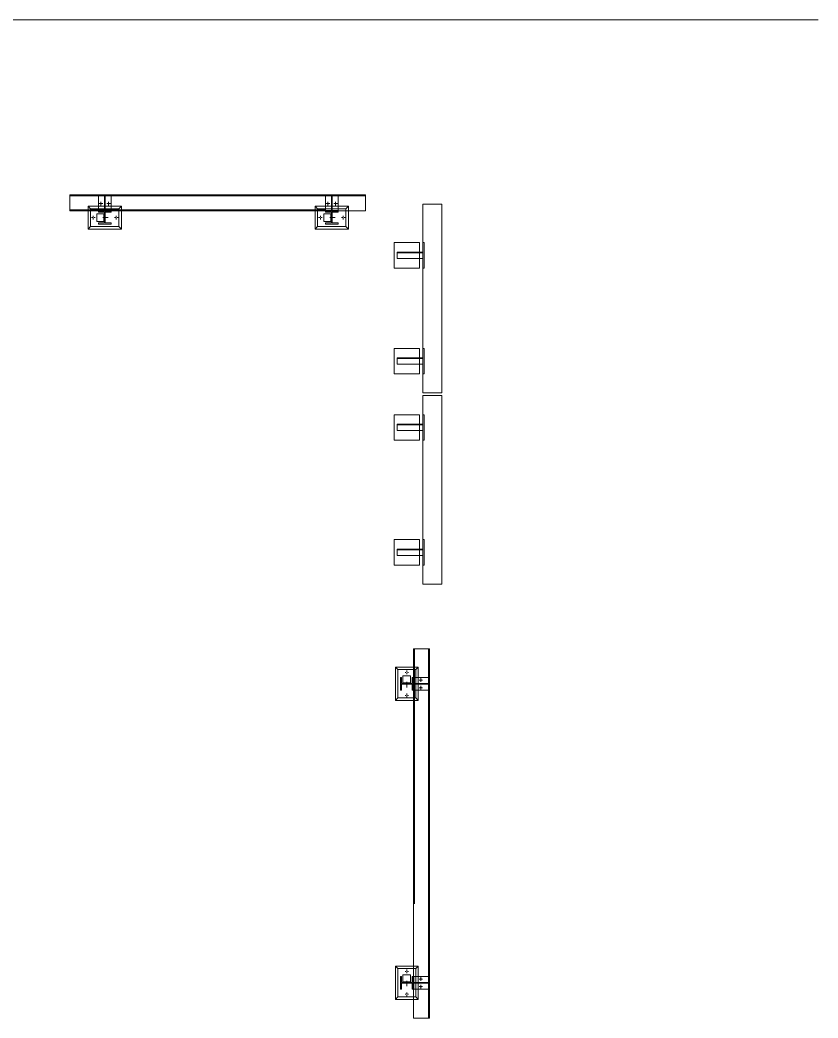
# Model space of a CAD drawing. Header units: millimetres. Extents: x 663313 to 1226001, y 1431724 to 1620898.
# Drawn here: x 663629.04 to 663635.3, y 1524816.35 to 1524824.17 of the extents above; entities that cross this region are included whole.
import ezdxf

# ---------------------------------------------------------------- set-up
doc = ezdxf.new("R2010")
doc.units = ezdxf.units.MM
for name, pattern in [('Grid Line', [22.225, 12.7, -3.175, 3.175, -3.175]), ('XKITLINE00', [0]), ('XKITLINE02', [4, 2, -2])]:
    doc.linetypes.add(name, pattern=pattern)
for name, color, linetype, lineweight in [('Bolt', 7, 'Continuous', 0), ('Part', 7, 'Continuous', 0), ('S-GRID', 7, 'Continuous', 9)]:
    doc.layers.add(name, color=color, linetype=linetype, lineweight=lineweight)
doc.layers.add('DIM', color=7, linetype='Continuous')

# ---------------------------------------------------------------- blocks, each defined once
blk = doc.blocks.new('*A121587')
at = {"layer": 'Part', "color": 7, "linetype": 'XKITLINE02', "lineweight": 0}
for p, q in [((48.000037, 6.626674), (48.000037, 6.680008)), ((48.000037, 6.680008), (48.666704, 6.680008)), ((48.313371, 6.626674), (48.000037, 6.626674)), ((48.313371, 6.066674), (48.313371, 6.626674)), ((48.666704, 6.626674), (48.353371, 6.626674)), ((48.353371, 6.626674), (48.353371, 6.066674)), ((48.666704, 6.680008), (48.666704, 6.626674)), ((48.000037, 6.013341), (48.000037, 6.066674)), ((48.000037, 6.066674), (48.313371, 6.066674)), ((48.666704, 6.013341), (48.000037, 6.013341)), ((48.353371, 6.066674), (48.666704, 6.066674)), ((48.666704, 6.066674), (48.666704, 6.013341))]:
    blk.add_line(p, q, dxfattribs=at)
blk = doc.blocks.new('*A121888')
at = {"layer": 'Part', "color": 7, "linetype": 'XKITLINE02', "lineweight": 0}
for p, q in [((63.626687, 6.626674), (63.626687, 6.680008)), ((63.626687, 6.680008), (64.293353, 6.680008)), ((63.94002, 6.626674), (63.626687, 6.626674)), ((63.94002, 6.066674), (63.94002, 6.626674)), ((64.293353, 6.626674), (63.98002, 6.626674)), ((63.98002, 6.626674), (63.98002, 6.066674)), ((64.293353, 6.680008), (64.293353, 6.626674)), ((63.626687, 6.013341), (63.626687, 6.066674)), ((63.626687, 6.066674), (63.94002, 6.066674)), ((64.293353, 6.013341), (63.626687, 6.013341)), ((63.98002, 6.066674), (64.293353, 6.066674)), ((64.293353, 6.066674), (64.293353, 6.013341))]:
    blk.add_line(p, q, dxfattribs=at)
blk = doc.blocks.new('*A124289')
at = {"layer": 'Bolt', "color": 7, "linetype": 'XKITLINE00', "lineweight": 0}
for p, q in [((47.640037, 6.346674), (47.702197, 6.346674)), ((47.733371, 6.440008), (47.733371, 6.377848)), ((47.733371, 6.253341), (47.733371, 6.315501)), ((47.826704, 6.346674), (47.764544, 6.346674)), ((48.840037, 6.346674), (48.902197, 6.346674)), ((48.933371, 6.440008), (48.933371, 6.377848)), ((48.933371, 6.253341), (48.933371, 6.315501)), ((49.026704, 6.346674), (48.964544, 6.346674))]:
    blk.add_line(p, q, dxfattribs=at)
blk = doc.blocks.new('*A124390')
at = {"layer": 'Bolt', "color": 7, "linetype": 'XKITLINE02', "lineweight": 0}
for p, q in [((48.439504, 6.346652), (48.153371, 6.346652)), ((48.353371, 6.393319), (48.313371, 6.393319)), ((48.353371, 6.299986), (48.313371, 6.299986)), ((48.386704, 6.393319), (48.353371, 6.393319)), ((48.386704, 6.299986), (48.353371, 6.299986))]:
    blk.add_line(p, q, dxfattribs=at)
blk = doc.blocks.new('*A124491')
at = {"layer": 'Part', "color": 7, "linetype": 'XKITLINE02', "lineweight": 0}
for p, q in [((47.466704, 5.746674), (47.466704, 6.946674)), ((47.466704, 6.946674), (49.200037, 6.946674)), ((47.466704, 6.946674), (47.600037, 6.813341)), ((47.600037, 6.813341), (49.086704, 6.813341)), ((47.600037, 6.813341), (47.600037, 5.880008)), ((49.086704, 6.813341), (49.200037, 6.946674)), ((49.086704, 5.880008), (49.086704, 6.813341)), ((49.200037, 6.946674), (49.200037, 5.746674)), ((47.466704, 5.746674), (47.600037, 5.880008)), ((49.200037, 5.746674), (47.466704, 5.746674)), ((47.600037, 5.880008), (49.086704, 5.880008)), ((49.086704, 5.880008), (49.200037, 5.746674))]:
    blk.add_line(p, q, dxfattribs=at)
blk = doc.blocks.new('*A124592')
at = {"layer": 'Part', "color": 7, "linetype": 'XKITLINE02', "lineweight": 0}
for p, q in [((48.353371, 6.146652), (48.353371, 6.546652)), ((48.753371, 6.546652), (48.353371, 6.546652)), ((48.386704, 6.146652), (48.386704, 6.546652)), ((48.753371, 6.146652), (48.753371, 6.546652)), ((48.753371, 6.146652), (48.353371, 6.146652))]:
    blk.add_line(p, q, dxfattribs=at)
blk = doc.blocks.new('*A124793')
at = {"layer": 'Part', "color": 7, "linetype": 'XKITLINE02', "lineweight": 0}
for p, q in [((48.353371, 6.013333), (48.313371, 6.013333)), ((48.313371, 6.013333), (48.313371, 5.213333)), ((48.313371, 5.813333), (48.353371, 5.813333)), ((48.353371, 6.013333), (48.353371, 5.213333)), ((48.313371, 5.213333), (48.353371, 5.213333))]:
    blk.add_line(p, q, dxfattribs=at)
blk = doc.blocks.new('*A124894')
at = {"layer": 'Part', "color": 7, "linetype": 'XKITLINE02', "lineweight": 0}
for p, q in [((48.000037, 5.213333), (48.000037, 6.013333)), ((48.000037, 6.013333), (48.666704, 6.013333)), ((48.666704, 5.973333), (48.000037, 5.973333)), ((48.666704, 6.013333), (48.666704, 5.213333)), ((48.666704, 5.213333), (48.000037, 5.213333))]:
    blk.add_line(p, q, dxfattribs=at)
blk = doc.blocks.new('*A124995')
at = {"layer": 'Bolt', "color": 7, "linetype": 'XKITLINE00', "lineweight": 0}
for p, q in [((48.040037, 5.613333), (48.102197, 5.613333)), ((48.133371, 5.706667), (48.133371, 5.644507)), ((48.133371, 5.52), (48.133371, 5.58216)), ((48.226704, 5.613333), (48.164544, 5.613333)), ((48.440037, 5.613333), (48.502197, 5.613333)), ((48.533371, 5.706667), (48.533371, 5.644507)), ((48.533371, 5.52), (48.533371, 5.58216)), ((48.626704, 5.613333), (48.564544, 5.613333))]:
    blk.add_line(p, q, dxfattribs=at)
blk = doc.blocks.new('*A125599')
at = {"layer": 'Bolt', "color": 7, "linetype": 'XKITLINE00', "lineweight": 0}
for p, q in [((48.040037, 5.613333), (48.102197, 5.613333)), ((48.133371, 5.706667), (48.133371, 5.644507)), ((48.133371, 5.52), (48.133371, 5.58216)), ((48.226704, 5.613333), (48.164544, 5.613333)), ((48.440037, 5.613333), (48.502197, 5.613333)), ((48.533371, 5.706667), (48.533371, 5.644507)), ((48.533371, 5.52), (48.533371, 5.58216)), ((48.626704, 5.613333), (48.564544, 5.613333))]:
    blk.add_line(p, q, dxfattribs=at)
blk = doc.blocks.new('*A1261101')
at = {"layer": 'Bolt', "color": 7, "linetype": 'XKITLINE00', "lineweight": 0}
for p, q in [((48.040037, 5.613333), (48.102197, 5.613333)), ((48.133371, 5.706667), (48.133371, 5.644507)), ((48.133371, 5.52), (48.133371, 5.58216)), ((48.226704, 5.613333), (48.164544, 5.613333)), ((48.440037, 5.613333), (48.502197, 5.613333)), ((48.533371, 5.706667), (48.533371, 5.644507)), ((48.533371, 5.52), (48.533371, 5.58216)), ((48.626704, 5.613333), (48.564544, 5.613333))]:
    blk.add_line(p, q, dxfattribs=at)
blk = doc.blocks.new('*A1265103')
at = {"layer": 'Bolt', "color": 7, "linetype": 'XKITLINE00', "lineweight": 0}
for p, q in [((47.640037, 6.346674), (47.702197, 6.346674)), ((47.733371, 6.440008), (47.733371, 6.377848)), ((47.733371, 6.253341), (47.733371, 6.315501)), ((47.826704, 6.346674), (47.764544, 6.346674)), ((48.840037, 6.346674), (48.902197, 6.346674)), ((48.933371, 6.440008), (48.933371, 6.377848)), ((48.933371, 6.253341), (48.933371, 6.315501)), ((49.026704, 6.346674), (48.964544, 6.346674))]:
    blk.add_line(p, q, dxfattribs=at)
blk = doc.blocks.new('*A1266104')
at = {"layer": 'Bolt', "color": 7, "linetype": 'XKITLINE02', "lineweight": 0}
for p, q in [((48.439504, 6.346696), (48.153371, 6.346696)), ((48.353371, 6.393363), (48.313371, 6.393363)), ((48.353371, 6.300029), (48.313371, 6.300029)), ((48.386704, 6.393363), (48.353371, 6.393363)), ((48.386704, 6.300029), (48.353371, 6.300029))]:
    blk.add_line(p, q, dxfattribs=at)
blk = doc.blocks.new('*A1275109')
at = {"layer": 'Bolt', "color": 7, "linetype": 'XKITLINE00', "lineweight": 0}
for p, q in [((47.640037, 6.346674), (47.702197, 6.346674)), ((47.733371, 6.440008), (47.733371, 6.377848)), ((47.733371, 6.253341), (47.733371, 6.315501)), ((47.826704, 6.346674), (47.764544, 6.346674)), ((48.840037, 6.346674), (48.902197, 6.346674)), ((48.933371, 6.440008), (48.933371, 6.377848)), ((48.933371, 6.253341), (48.933371, 6.315501)), ((49.026704, 6.346674), (48.964544, 6.346674))]:
    blk.add_line(p, q, dxfattribs=at)
blk = doc.blocks.new('*A1276110')
at = {"layer": 'Bolt', "color": 7, "linetype": 'XKITLINE02', "lineweight": 0}
for p, q in [((48.439504, 6.346652), (48.153371, 6.346652)), ((48.353371, 6.393319), (48.313371, 6.393319)), ((48.353371, 6.299986), (48.313371, 6.299986)), ((48.386704, 6.393319), (48.353371, 6.393319)), ((48.386704, 6.299986), (48.353371, 6.299986))]:
    blk.add_line(p, q, dxfattribs=at)
blk = doc.blocks.new('*A1287113')
at = {"layer": 'Bolt'}
for points in [[(48.179, 5.604), (48.176, 5.595), (48.172, 5.587), (48.166, 5.58), (48.159, 5.575), (48.151, 5.57), (48.142, 5.568), (48.133, 5.567), (48.124, 5.568), (48.116, 5.57), (48.107, 5.575), (48.1, 5.58), (48.095, 5.587), (48.09, 5.595), (48.088, 5.604), (48.087, 5.613), (48.088, 5.622), (48.09, 5.631), (48.095, 5.639), (48.1, 5.646), (48.107, 5.652), (48.116, 5.656), (48.124, 5.659), (48.133, 5.66), (48.142, 5.659), (48.151, 5.656), (48.159, 5.652), (48.166, 5.646), (48.172, 5.639), (48.176, 5.631), (48.179, 5.622), (48.18, 5.613)], [(48.579, 5.604), (48.576, 5.595), (48.572, 5.587), (48.566, 5.58), (48.559, 5.575), (48.551, 5.57), (48.542, 5.568), (48.533, 5.567), (48.524, 5.568), (48.516, 5.57), (48.507, 5.575), (48.5, 5.58), (48.495, 5.587), (48.49, 5.595), (48.488, 5.604), (48.487, 5.613), (48.488, 5.622), (48.49, 5.631), (48.495, 5.639), (48.5, 5.646), (48.507, 5.652), (48.516, 5.656), (48.524, 5.659), (48.533, 5.66), (48.542, 5.659), (48.551, 5.656), (48.559, 5.652), (48.566, 5.646), (48.572, 5.639), (48.576, 5.631), (48.579, 5.622), (48.58, 5.613)]]:
    blk.add_hatch(color=7, dxfattribs=at).paths.add_polyline_path(points, flags=17)
at = {"layer": 'Bolt', "color": 7, "linetype": 'XKITLINE00', "lineweight": 0}
for p, q in [((48.227, 5.613), (48.04, 5.613)), ((48.133, 5.707), (48.133, 5.52)), ((48.627, 5.613), (48.44, 5.613)), ((48.533, 5.707), (48.533, 5.52))]:
    blk.add_line(p, q, dxfattribs=at)
blk = doc.blocks.new('*A1299117')
at = {"layer": 'Bolt', "color": 7, "linetype": 'XKITLINE02', "lineweight": 0}
for p, q in [((48.439504, 6.346696), (48.153371, 6.346696)), ((48.353371, 6.393363), (48.313371, 6.393363)), ((48.353371, 6.300029), (48.313371, 6.300029)), ((48.386704, 6.393363), (48.353371, 6.393363)), ((48.386704, 6.300029), (48.353371, 6.300029))]:
    blk.add_line(p, q, dxfattribs=at)
blk = doc.blocks.new('*A1300118')
at = {"layer": 'Bolt', "color": 7, "linetype": 'XKITLINE00', "lineweight": 0}
for p, q in [((47.640037, 6.346674), (47.702197, 6.346674)), ((47.733371, 6.440008), (47.733371, 6.377848)), ((47.733371, 6.253341), (47.733371, 6.315501)), ((47.826704, 6.346674), (47.764544, 6.346674)), ((48.840037, 6.346674), (48.902197, 6.346674)), ((48.933371, 6.440008), (48.933371, 6.377848)), ((48.933371, 6.253341), (48.933371, 6.315501)), ((49.026704, 6.346674), (48.964544, 6.346674))]:
    blk.add_line(p, q, dxfattribs=at)
blk = doc.blocks.new('*A1314119')
at = {"layer": 'Part', "color": 7, "linetype": 'XKITLINE02', "lineweight": 0}
for p, q in [((63.98002, 6.146652), (63.98002, 6.546652)), ((64.38002, 6.546652), (63.98002, 6.546652)), ((64.013353, 6.146652), (64.013353, 6.546652)), ((64.38002, 6.146652), (64.38002, 6.546652)), ((64.38002, 6.146652), (63.98002, 6.146652))]:
    blk.add_line(p, q, dxfattribs=at)
blk = doc.blocks.new('*A1315120')
at = {"layer": 'Part', "color": 7, "linetype": 'XKITLINE02', "lineweight": 0}
for p, q in [((63.093353, 5.746674), (63.093353, 6.946674)), ((63.093353, 6.946674), (64.826687, 6.946674)), ((63.093353, 6.946674), (63.226687, 6.813341)), ((63.226687, 6.813341), (64.713353, 6.813341)), ((63.226687, 6.813341), (63.226687, 5.880008)), ((64.713353, 6.813341), (64.826687, 6.946674)), ((64.713353, 5.880008), (64.713353, 6.813341)), ((64.826687, 6.946674), (64.826687, 5.746674)), ((63.093353, 5.746674), (63.226687, 5.880008)), ((64.826687, 5.746674), (63.093353, 5.746674)), ((63.226687, 5.880008), (64.713353, 5.880008)), ((64.713353, 5.880008), (64.826687, 5.746674))]:
    blk.add_line(p, q, dxfattribs=at)
blk = doc.blocks.new('*A1316121')
at = {"layer": 'Bolt', "color": 7, "linetype": 'XKITLINE02', "lineweight": 0}
for p, q in [((64.066153, 6.346652), (63.78002, 6.346652)), ((63.98002, 6.393319), (63.94002, 6.393319)), ((63.98002, 6.299986), (63.94002, 6.299986)), ((64.013353, 6.393319), (63.98002, 6.393319)), ((64.013353, 6.299986), (63.98002, 6.299986))]:
    blk.add_line(p, q, dxfattribs=at)
blk = doc.blocks.new('*A1317122')
at = {"layer": 'Bolt', "color": 7, "linetype": 'XKITLINE00', "lineweight": 0}
for p, q in [((63.266687, 6.346674), (63.328847, 6.346674)), ((63.36002, 6.440008), (63.36002, 6.377848)), ((63.36002, 6.253341), (63.36002, 6.315501)), ((63.453353, 6.346674), (63.391193, 6.346674)), ((64.466687, 6.346674), (64.528847, 6.346674)), ((64.56002, 6.440008), (64.56002, 6.377848)), ((64.56002, 6.253341), (64.56002, 6.315501)), ((64.653353, 6.346674), (64.591193, 6.346674))]:
    blk.add_line(p, q, dxfattribs=at)
blk = doc.blocks.new('*A1318123')
at = {"layer": 'Part', "color": 7, "linetype": 'XKITLINE02', "lineweight": 0}
for p, q in [((63.98002, 6.013333), (63.94002, 6.013333)), ((63.94002, 6.013333), (63.94002, 5.213333)), ((63.94002, 5.813333), (63.98002, 5.813333)), ((63.98002, 6.013333), (63.98002, 5.213333)), ((63.94002, 5.213333), (63.98002, 5.213333))]:
    blk.add_line(p, q, dxfattribs=at)
blk = doc.blocks.new('*A1319124')
at = {"layer": 'Part', "color": 7, "linetype": 'XKITLINE02', "lineweight": 0}
for p, q in [((63.626687, 5.213333), (63.626687, 6.013333)), ((63.626687, 6.013333), (64.293353, 6.013333)), ((64.293353, 5.973333), (63.626687, 5.973333)), ((64.293353, 6.013333), (64.293353, 5.213333)), ((64.293353, 5.213333), (63.626687, 5.213333))]:
    blk.add_line(p, q, dxfattribs=at)
blk = doc.blocks.new('*A1320125')
at = {"layer": 'Bolt', "color": 7, "linetype": 'XKITLINE00', "lineweight": 0}
for p, q in [((63.666687, 5.613333), (63.728847, 5.613333)), ((63.76002, 5.706667), (63.76002, 5.644507)), ((63.76002, 5.52), (63.76002, 5.58216)), ((63.853353, 5.613333), (63.791193, 5.613333)), ((64.066687, 5.613333), (64.128847, 5.613333)), ((64.16002, 5.706667), (64.16002, 5.644507)), ((64.16002, 5.52), (64.16002, 5.58216)), ((64.253353, 5.613333), (64.191193, 5.613333))]:
    blk.add_line(p, q, dxfattribs=at)
blk = doc.blocks.new('*A1323126')
at = {"layer": 'Bolt', "color": 7, "linetype": 'XKITLINE00', "lineweight": 0}
for p, q in [((63.666687, 5.613333), (63.728847, 5.613333)), ((63.76002, 5.706667), (63.76002, 5.644507)), ((63.76002, 5.52), (63.76002, 5.58216)), ((63.853353, 5.613333), (63.791193, 5.613333)), ((64.066687, 5.613333), (64.128847, 5.613333)), ((64.16002, 5.706667), (64.16002, 5.644507)), ((64.16002, 5.52), (64.16002, 5.58216)), ((64.253353, 5.613333), (64.191193, 5.613333))]:
    blk.add_line(p, q, dxfattribs=at)
blk = doc.blocks.new('*A1326127')
at = {"layer": 'Bolt', "color": 7, "linetype": 'XKITLINE00', "lineweight": 0}
for p, q in [((63.666687, 5.613333), (63.728847, 5.613333)), ((63.76002, 5.706667), (63.76002, 5.644507)), ((63.76002, 5.52), (63.76002, 5.58216)), ((63.853353, 5.613333), (63.791193, 5.613333)), ((64.066687, 5.613333), (64.128847, 5.613333)), ((64.16002, 5.706667), (64.16002, 5.644507)), ((64.16002, 5.52), (64.16002, 5.58216)), ((64.253353, 5.613333), (64.191193, 5.613333))]:
    blk.add_line(p, q, dxfattribs=at)
blk = doc.blocks.new('*A1330128')
at = {"layer": 'Bolt', "color": 7, "linetype": 'XKITLINE02', "lineweight": 0}
for p, q in [((64.066153, 6.346652), (63.78002, 6.346652)), ((63.98002, 6.393319), (63.94002, 6.393319)), ((63.98002, 6.299986), (63.94002, 6.299986)), ((64.013353, 6.393319), (63.98002, 6.393319)), ((64.013353, 6.299986), (63.98002, 6.299986))]:
    blk.add_line(p, q, dxfattribs=at)
blk = doc.blocks.new('*A1331129')
at = {"layer": 'Bolt', "color": 7, "linetype": 'XKITLINE00', "lineweight": 0}
for p, q in [((63.266687, 6.346674), (63.328847, 6.346674)), ((63.36002, 6.440008), (63.36002, 6.377848)), ((63.36002, 6.253341), (63.36002, 6.315501)), ((63.453353, 6.346674), (63.391193, 6.346674)), ((64.466687, 6.346674), (64.528847, 6.346674)), ((64.56002, 6.440008), (64.56002, 6.377848)), ((64.56002, 6.253341), (64.56002, 6.315501)), ((64.653353, 6.346674), (64.591193, 6.346674))]:
    blk.add_line(p, q, dxfattribs=at)
blk = doc.blocks.new('*A1335130')
at = {"layer": 'Bolt', "color": 7, "linetype": 'XKITLINE02', "lineweight": 0}
for p, q in [((64.066153, 6.346696), (63.78002, 6.346696)), ((63.98002, 6.393363), (63.94002, 6.393363)), ((63.98002, 6.300029), (63.94002, 6.300029)), ((64.013353, 6.393363), (63.98002, 6.393363)), ((64.013353, 6.300029), (63.98002, 6.300029))]:
    blk.add_line(p, q, dxfattribs=at)
blk = doc.blocks.new('*A1336131')
at = {"layer": 'Bolt', "color": 7, "linetype": 'XKITLINE00', "lineweight": 0}
for p, q in [((63.266687, 6.346674), (63.328847, 6.346674)), ((63.36002, 6.440008), (63.36002, 6.377848)), ((63.36002, 6.253341), (63.36002, 6.315501)), ((63.453353, 6.346674), (63.391193, 6.346674)), ((64.466687, 6.346674), (64.528847, 6.346674)), ((64.56002, 6.440008), (64.56002, 6.377848)), ((64.56002, 6.253341), (64.56002, 6.315501)), ((64.653353, 6.346674), (64.591193, 6.346674))]:
    blk.add_line(p, q, dxfattribs=at)
blk = doc.blocks.new('*A1339132')
at = {"layer": 'Bolt'}
for points in [[(63.806, 5.604), (63.803, 5.595), (63.799, 5.587), (63.793, 5.58), (63.786, 5.575), (63.778, 5.57), (63.769, 5.568), (63.76, 5.567), (63.751, 5.568), (63.742, 5.57), (63.734, 5.575), (63.727, 5.58), (63.721, 5.587), (63.717, 5.595), (63.714, 5.604), (63.713, 5.613), (63.714, 5.622), (63.717, 5.631), (63.721, 5.639), (63.727, 5.646), (63.734, 5.652), (63.742, 5.656), (63.751, 5.659), (63.76, 5.66), (63.769, 5.659), (63.778, 5.656), (63.786, 5.652), (63.793, 5.646), (63.799, 5.639), (63.803, 5.631), (63.806, 5.622), (63.807, 5.613)], [(64.206, 5.604), (64.203, 5.595), (64.199, 5.587), (64.193, 5.58), (64.186, 5.575), (64.178, 5.57), (64.169, 5.568), (64.16, 5.567), (64.151, 5.568), (64.142, 5.57), (64.134, 5.575), (64.127, 5.58), (64.121, 5.587), (64.117, 5.595), (64.114, 5.604), (64.113, 5.613), (64.114, 5.622), (64.117, 5.631), (64.121, 5.639), (64.127, 5.646), (64.134, 5.652), (64.142, 5.656), (64.151, 5.659), (64.16, 5.66), (64.169, 5.659), (64.178, 5.656), (64.186, 5.652), (64.193, 5.646), (64.199, 5.639), (64.203, 5.631), (64.206, 5.622), (64.207, 5.613)]]:
    blk.add_hatch(color=7, dxfattribs=at).paths.add_polyline_path(points, flags=17)
at = {"layer": 'Bolt', "color": 7, "linetype": 'XKITLINE00', "lineweight": 0}
for p, q in [((63.853, 5.613), (63.667, 5.613)), ((63.76, 5.707), (63.76, 5.52)), ((64.253, 5.613), (64.067, 5.613)), ((64.16, 5.707), (64.16, 5.52))]:
    blk.add_line(p, q, dxfattribs=at)
blk = doc.blocks.new('*A1343133')
at = {"layer": 'Bolt', "color": 7, "linetype": 'XKITLINE02', "lineweight": 0}
for p, q in [((64.066153, 6.346696), (63.78002, 6.346696)), ((63.98002, 6.393363), (63.94002, 6.393363)), ((63.98002, 6.300029), (63.94002, 6.300029)), ((64.013353, 6.393363), (63.98002, 6.393363)), ((64.013353, 6.300029), (63.98002, 6.300029))]:
    blk.add_line(p, q, dxfattribs=at)
blk = doc.blocks.new('*A1344134')
at = {"layer": 'Bolt', "color": 7, "linetype": 'XKITLINE00', "lineweight": 0}
for p, q in [((63.266687, 6.346674), (63.328847, 6.346674)), ((63.36002, 6.440008), (63.36002, 6.377848)), ((63.36002, 6.253341), (63.36002, 6.315501)), ((63.453353, 6.346674), (63.391193, 6.346674)), ((64.466687, 6.346674), (64.528847, 6.346674)), ((64.56002, 6.440008), (64.56002, 6.377848)), ((64.56002, 6.253341), (64.56002, 6.315501)), ((64.653353, 6.346674), (64.591193, 6.346674))]:
    blk.add_line(p, q, dxfattribs=at)
blk = doc.blocks.new('*A1645168')
at = {"layer": 'Part', "color": 7, "linetype": 'XKITLINE02', "lineweight": 0}
for p, q in [((88.05338, 22.465889), (88.000047, 22.465889)), ((88.000047, 22.465889), (88.000047, 21.799222)), ((88.05338, 22.152555), (88.05338, 22.465889)), ((88.666713, 22.465889), (88.61338, 22.465889)), ((88.61338, 22.465889), (88.61338, 22.152555)), ((88.666713, 21.799222), (88.666713, 22.465889)), ((88.61338, 22.152555), (88.05338, 22.152555)), ((88.05338, 21.799222), (88.05338, 22.112555)), ((88.05338, 22.112555), (88.61338, 22.112555)), ((88.61338, 22.112555), (88.61338, 21.799222)), ((88.000047, 21.799222), (88.05338, 21.799222)), ((88.61338, 21.799222), (88.666713, 21.799222))]:
    blk.add_line(p, q, dxfattribs=at)
blk = doc.blocks.new('*A1646169')
at = {"layer": 'Part', "color": 7, "linetype": 'XKITLINE02', "lineweight": 0}
for p, q in [((88.05338, 10.600187), (88.000047, 10.600187)), ((88.000047, 10.600187), (88.000047, 9.93352)), ((88.05338, 10.286853), (88.05338, 10.600187)), ((88.666713, 10.600187), (88.61338, 10.600187)), ((88.61338, 10.600187), (88.61338, 10.286853)), ((88.666713, 9.93352), (88.666713, 10.600187)), ((88.000047, 9.93352), (88.05338, 9.93352)), ((88.61338, 10.286853), (88.05338, 10.286853)), ((88.05338, 9.93352), (88.05338, 10.246853)), ((88.05338, 10.246853), (88.61338, 10.246853)), ((88.61338, 10.246853), (88.61338, 9.93352)), ((88.61338, 9.93352), (88.666713, 9.93352))]:
    blk.add_line(p, q, dxfattribs=at)
blk = doc.blocks.new('*A1689173')
at = {"layer": 'Bolt', "color": 7, "linetype": 'XKITLINE00', "lineweight": 0}
for p, q in [((88.33338, 10.960187), (88.33338, 10.898027)), ((88.240047, 10.866853), (88.302207, 10.866853)), ((88.33338, 10.77352), (88.33338, 10.83568)), ((88.426713, 10.866853), (88.364553, 10.866853)), ((88.240047, 9.666853), (88.302207, 9.666853)), ((88.33338, 9.760187), (88.33338, 9.698027)), ((88.33338, 9.57352), (88.33338, 9.63568)), ((88.426713, 9.666853), (88.364553, 9.666853))]:
    blk.add_line(p, q, dxfattribs=at)
blk = doc.blocks.new('*A1691174')
at = {"layer": 'Part', "color": 7, "linetype": 'XKITLINE02', "lineweight": 0}
for p, q in [((88.133358, 22.552555), (88.133358, 22.152555)), ((88.133358, 22.552555), (88.533358, 22.552555)), ((88.533358, 22.552555), (88.533358, 22.152555)), ((88.133358, 22.185889), (88.533358, 22.185889)), ((88.133358, 22.152555), (88.533358, 22.152555))]:
    blk.add_line(p, q, dxfattribs=at)
blk = doc.blocks.new('*A1692175')
at = {"layer": 'Part', "color": 7, "linetype": 'XKITLINE02', "lineweight": 0}
for p, q in [((87.866713, 22.885889), (87.73338, 22.999222)), ((87.73338, 22.999222), (87.73338, 21.265889)), ((88.93338, 22.999222), (87.73338, 22.999222)), ((88.800047, 22.885889), (88.93338, 22.999222)), ((88.93338, 21.265889), (88.93338, 22.999222)), ((87.866713, 21.399222), (87.866713, 22.885889)), ((87.866713, 22.885889), (88.800047, 22.885889)), ((88.800047, 21.399222), (88.800047, 22.885889)), ((87.73338, 21.265889), (87.866713, 21.399222)), ((88.800047, 21.399222), (87.866713, 21.399222)), ((88.93338, 21.265889), (88.800047, 21.399222)), ((87.73338, 21.265889), (88.93338, 21.265889))]:
    blk.add_line(p, q, dxfattribs=at)
blk = doc.blocks.new('*A1693176')
at = {"layer": 'Bolt', "color": 7, "linetype": 'XKITLINE02', "lineweight": 0}
for p, q in [((88.286692, 22.185889), (88.286692, 22.152555)), ((88.286692, 22.152555), (88.286692, 22.112555)), ((88.333358, 22.238689), (88.333358, 21.952555)), ((88.380025, 22.185889), (88.380025, 22.152555)), ((88.380025, 22.152555), (88.380025, 22.112555))]:
    blk.add_line(p, q, dxfattribs=at)
blk = doc.blocks.new('*A1694177')
at = {"layer": 'Bolt', "color": 7, "linetype": 'XKITLINE00', "lineweight": 0}
for p, q in [((88.240047, 22.732555), (88.302207, 22.732555)), ((88.33338, 22.825889), (88.33338, 22.763729)), ((88.33338, 22.639222), (88.33338, 22.701382)), ((88.426713, 22.732555), (88.364553, 22.732555)), ((88.240047, 21.532555), (88.302207, 21.532555)), ((88.33338, 21.625889), (88.33338, 21.563729)), ((88.33338, 21.439222), (88.33338, 21.501382)), ((88.426713, 21.532555), (88.364553, 21.532555))]:
    blk.add_line(p, q, dxfattribs=at)
blk = doc.blocks.new('*A1739182')
at = {"layer": 'Part', "color": 7, "linetype": 'XKITLINE02', "lineweight": 0}
for p, q in [((87.73338, 9.400164), (87.73338, 11.133497)), ((87.73338, 11.133497), (88.93338, 11.133497)), ((87.866713, 11.020164), (87.73338, 11.133497)), ((87.866713, 9.533497), (87.866713, 11.020164)), ((88.800047, 11.020164), (87.866713, 11.020164)), ((88.800047, 11.020164), (88.93338, 11.133497)), ((88.800047, 9.533497), (88.800047, 11.020164)), ((88.93338, 11.133497), (88.93338, 9.400164)), ((87.73338, 9.400164), (87.866713, 9.533497)), ((88.93338, 9.400164), (87.73338, 9.400164)), ((87.866713, 9.533497), (88.800047, 9.533497)), ((88.93338, 9.400164), (88.800047, 9.533497))]:
    blk.add_line(p, q, dxfattribs=at)
blk = doc.blocks.new('*A1741183')
at = {"layer": 'Bolt', "color": 7, "linetype": 'XKITLINE00', "lineweight": 0}
for p, q in [((88.33338, 10.960164), (88.33338, 10.898004)), ((88.240047, 10.86683), (88.302207, 10.86683)), ((88.33338, 10.773497), (88.33338, 10.835657)), ((88.426713, 10.86683), (88.364553, 10.86683)), ((88.240047, 9.66683), (88.302207, 9.66683)), ((88.33338, 9.760164), (88.33338, 9.698004)), ((88.33338, 9.573497), (88.33338, 9.635657)), ((88.426713, 9.66683), (88.364553, 9.66683))]:
    blk.add_line(p, q, dxfattribs=at)
blk = doc.blocks.new('*A1742184')
at = {"layer": 'Part', "color": 7, "linetype": 'XKITLINE02', "lineweight": 0}
for p, q in [((88.533402, 10.68683), (88.133402, 10.68683)), ((88.133402, 10.68683), (88.133402, 10.28683)), ((88.533402, 10.68683), (88.533402, 10.28683)), ((88.133402, 10.320164), (88.533402, 10.320164)), ((88.533402, 10.28683), (88.133402, 10.28683))]:
    blk.add_line(p, q, dxfattribs=at)
blk = doc.blocks.new('*A1743185')
at = {"layer": 'Bolt', "color": 7, "linetype": 'XKITLINE02', "lineweight": 0}
for p, q in [((88.286735, 10.320164), (88.286735, 10.28683)), ((88.286735, 10.28683), (88.286735, 10.24683)), ((88.333402, 10.372964), (88.333402, 10.08683)), ((88.380068, 10.320164), (88.380068, 10.28683)), ((88.380068, 10.28683), (88.380068, 10.24683))]:
    blk.add_line(p, q, dxfattribs=at)
blk = doc.blocks.new('*A1747186')
at = {"layer": 'Bolt', "color": 7, "linetype": 'XKITLINE02', "lineweight": 0}
for p, q in [((88.286692, 10.320187), (88.286692, 10.286853)), ((88.286692, 10.286853), (88.286692, 10.246853)), ((88.333358, 10.372987), (88.333358, 10.086853)), ((88.380025, 10.320187), (88.380025, 10.286853)), ((88.380025, 10.286853), (88.380025, 10.246853))]:
    blk.add_line(p, q, dxfattribs=at)
blk = doc.blocks.new('*A1750187')
at = {"layer": 'Bolt', "color": 7, "linetype": 'XKITLINE00', "lineweight": 0}
for p, q in [((88.240047, 22.732532), (88.302207, 22.732532)), ((88.33338, 22.825866), (88.33338, 22.763706)), ((88.33338, 22.639199), (88.33338, 22.701359)), ((88.426713, 22.732532), (88.364553, 22.732532)), ((88.240047, 21.532532), (88.302207, 21.532532)), ((88.33338, 21.625866), (88.33338, 21.563706)), ((88.33338, 21.439199), (88.33338, 21.501359)), ((88.426713, 21.532532), (88.364553, 21.532532))]:
    blk.add_line(p, q, dxfattribs=at)
blk = doc.blocks.new('*A1752188')
at = {"layer": 'Bolt', "color": 7, "linetype": 'XKITLINE02', "lineweight": 0}
for p, q in [((88.286735, 22.185866), (88.286735, 22.152532)), ((88.286735, 22.152532), (88.286735, 22.112532)), ((88.333402, 22.238666), (88.333402, 21.952532)), ((88.380068, 22.185866), (88.380068, 22.152532)), ((88.380068, 22.152532), (88.380068, 22.112532))]:
    blk.add_line(p, q, dxfattribs=at)
blk = doc.blocks.new('*A1792204')
at = {"layer": 'Part', "color": 7, "linetype": 'XKITLINE02', "lineweight": 0}
for p, q in [((86.611647, 75.00002), (87.411647, 75.00002)), ((86.611647, 74.333354), (86.611647, 75.00002)), ((86.651647, 74.333354), (86.651647, 75.00002)), ((87.411647, 75.00002), (87.411647, 74.333354)), ((87.411647, 74.333354), (86.611647, 74.333354))]:
    blk.add_line(p, q, dxfattribs=at)
blk = doc.blocks.new('*A1793205')
at = {"layer": 'Bolt'}
for points in [[(87.021, 74.912), (87.03, 74.91), (87.038, 74.905), (87.045, 74.9), (87.05, 74.893), (87.055, 74.885), (87.057, 74.876), (87.058, 74.867), (87.057, 74.858), (87.055, 74.849), (87.05, 74.841), (87.045, 74.834), (87.038, 74.828), (87.03, 74.824), (87.021, 74.821), (87.012, 74.82), (87.003, 74.821), (86.994, 74.824), (86.986, 74.828), (86.979, 74.834), (86.973, 74.841), (86.969, 74.849), (86.966, 74.858), (86.965, 74.867), (86.966, 74.876), (86.969, 74.885), (86.973, 74.893), (86.979, 74.9), (86.986, 74.905), (86.994, 74.91), (87.003, 74.912), (87.012, 74.913)], [(87.021, 74.512), (87.03, 74.51), (87.038, 74.505), (87.045, 74.5), (87.05, 74.493), (87.055, 74.485), (87.057, 74.476), (87.058, 74.467), (87.057, 74.458), (87.055, 74.449), (87.05, 74.441), (87.045, 74.434), (87.038, 74.428), (87.03, 74.424), (87.021, 74.421), (87.012, 74.42), (87.003, 74.421), (86.994, 74.424), (86.986, 74.428), (86.979, 74.434), (86.973, 74.441), (86.969, 74.449), (86.966, 74.458), (86.965, 74.467), (86.966, 74.476), (86.969, 74.485), (86.973, 74.493), (86.979, 74.5), (86.986, 74.505), (86.994, 74.51), (87.003, 74.512), (87.012, 74.513)]]:
    blk.add_hatch(color=7, dxfattribs=at).paths.add_polyline_path(points, flags=17)
at = {"layer": 'Bolt', "color": 7, "linetype": 'XKITLINE00', "lineweight": 0}
for p, q in [((86.918, 74.867), (87.105, 74.867)), ((87.012, 74.96), (87.012, 74.773)), ((86.918, 74.467), (87.105, 74.467)), ((87.012, 74.56), (87.012, 74.373))]:
    blk.add_line(p, q, dxfattribs=at)
blk = doc.blocks.new('*A2001223')
at = {"layer": 'Part', "color": 7, "linetype": 'XKITLINE02', "lineweight": 0}
for p, q in [((8.999687, 173.686644), (8.199687, 173.686644)), ((8.199687, 173.686644), (8.199687, 173.646644)), ((8.999687, 173.646644), (8.199687, 173.646644)), ((8.799687, 173.646644), (8.799687, 173.686644)), ((8.999687, 173.646644), (8.999687, 173.686644))]:
    blk.add_line(p, q, dxfattribs=at)
blk = doc.blocks.new('lo')
at = {"layer": 'Part', "color": 7, "linetype": 'XKITLINE02', "lineweight": 0}
for p, q in [((663689.7161, 1524771.2463), (663689.7161, 1524768.9263)), ((663686.2741, 1524768.5423), (663683.3791, 1524768.5423))]:
    blk.add_line(p, q, dxfattribs=at)
at = {"layer": 'Part', "color": 7, "lineweight": 0}
for p, q in [((663689.8251, 1524771.2463), (663689.8251, 1524768.9263)), ((663686.2741, 1524768.4333), (663683.3791, 1524768.4333))]:
    blk.add_line(p, q, dxfattribs=at)
at = {"layer": 'Part', "color": 7, "linetype": 'XKITLINE00', "lineweight": 0}
for p, q in [((663686.9301, 1524768.7033), (663687.1301, 1524768.7033)), ((663686.9301, 1524768.5033), (663686.9301, 1524768.7033)), ((663687.0051, 1524768.6783), (663687.0051, 1524768.4783)), ((663687.0051, 1524768.6783), (663687.0551, 1524768.6783)), ((663687.0501, 1524768.6783), (663687.0501, 1524768.4783)), ((663687.0551, 1524768.4783), (663687.0551, 1524768.6783)), ((663687.1301, 1524768.7033), (663687.1301, 1524768.5033)), ((663687.9101, 1524768.7033), (663688.1101, 1524768.7033)), ((663687.9101, 1524768.5033), (663687.9101, 1524768.7033)), ((663687.9851, 1524768.6783), (663688.0351, 1524768.6783)), ((663687.9851, 1524768.4783), (663687.9851, 1524768.6783)), ((663688.0301, 1524768.4783), (663688.0301, 1524768.6783)), ((663688.0351, 1524768.4783), (663688.0351, 1524768.6783)), ((663688.1101, 1524768.7033), (663688.1101, 1524768.5033)), ((663688.4301, 1524768.7033), (663688.6301, 1524768.7033)), ((663688.4301, 1524768.5033), (663688.4301, 1524768.7033)), ((663688.5051, 1524768.6783), (663688.5551, 1524768.6783)), ((663688.5051, 1524768.4783), (663688.5051, 1524768.6783)), ((663688.5501, 1524768.4783), (663688.5501, 1524768.6783)), ((663688.5551, 1524768.4783), (663688.5551, 1524768.6783)), ((663688.6301, 1524768.7033), (663688.6301, 1524768.5033)), ((663689.2601, 1524768.5033), (663689.2601, 1524768.7033)), ((663689.2601, 1524768.7033), (663689.4601, 1524768.7033)), ((663689.3351, 1524768.4783), (663689.3351, 1524768.6783)), ((663689.3351, 1524768.6783), (663689.3851, 1524768.6783)), ((663689.3801, 1524768.4783), (663689.3801, 1524768.6783)), ((663689.3851, 1524768.6783), (663689.3851, 1524768.4783)), ((663689.4601, 1524768.7033), (663689.4601, 1524768.5033)), ((663687.1301, 1524768.5033), (663686.9301, 1524768.5033)), ((663688.1101, 1524768.5033), (663687.9101, 1524768.5033)), ((663688.6301, 1524768.5033), (663688.4301, 1524768.5033)), ((663689.4601, 1524768.5033), (663689.2601, 1524768.5033)), ((663688.2601, 1524768.4783), (663686.7801, 1524768.4783)), ((663686.7801, 1524768.4783), (663686.7801, 1524768.3283)), ((663686.9301, 1524768.4683), (663686.9301, 1524768.4783)), ((663687.1301, 1524768.4683), (663686.9301, 1524768.4683)), ((663687.1301, 1524768.4783), (663687.1301, 1524768.4683)), ((663687.9101, 1524768.4683), (663687.9101, 1524768.4783)), ((663687.9101, 1524768.4683), (663688.1101, 1524768.4683)), ((663688.1101, 1524768.4683), (663688.1101, 1524768.4783)), ((663688.2601, 1524768.3283), (663688.2601, 1524768.4783)), ((663689.7601, 1524768.4783), (663688.2801, 1524768.4783)), ((663688.2801, 1524768.4783), (663688.2801, 1524768.3283)), ((663688.4301, 1524768.4683), (663688.4301, 1524768.4783)), ((663688.6301, 1524768.4683), (663688.4301, 1524768.4683)), ((663688.6301, 1524768.4683), (663688.6301, 1524768.4783)), ((663689.2601, 1524768.4683), (663689.2601, 1524768.4783)), ((663689.2601, 1524768.4683), (663689.4601, 1524768.4683)), ((663689.4601, 1524768.4683), (663689.4601, 1524768.4783)), ((663689.7601, 1524768.3283), (663689.7601, 1524768.4783)), ((663686.7801, 1524768.3283), (663688.2601, 1524768.3283)), ((663688.2801, 1524768.3283), (663689.7601, 1524768.3283))]:
    blk.add_line(p, q, dxfattribs=at)
for points in [[(663689.8331, 1524768.9263), (663689.8331, 1524771.2463), (663689.7081, 1524771.2463), (663689.7081, 1524768.9263)], [(663686.2741, 1524768.5503), (663683.3791, 1524768.5503), (663683.3791, 1524768.4253), (663686.2741, 1524768.4253)]]:
    blk.add_lwpolyline(points, close=True, dxfattribs=at)
at = {"color": 7, "lineweight": 0, "yscale": 0.1500000000000003}
for name, p, xscale, zscale in [('*A1692175', (663676.4051, 1524767.6513), 0.1500000000000003, 0.1500000000000003), ('*A1645168', (663676.4051, 1524767.6513), 0.1500000000000003, 0.1500000000000003), ('*A1691174', (663676.4051, 1524767.6513), 0.1500000000000003, 0.1500000000000003), ('*A1694177', (663676.4051, 1524767.6513), 0.1500000000000003, 0.1500000000000003), ('*A1750187', (663676.4051, 1524767.6513), 0.1500000000000003, 0.1500000000000003), ('*A1792204', (663676.7133, 1524759.7712), 0.1500000000000003, 0.1500000000000003), ('*A1793205', (663676.7133, 1524759.7712), 0.1500000000000003, 0.1500000000000003), ('*A1693176', (663676.4051, 1524767.6513), 0.1500000000000003, 0.1500000000000003), ('*A1752188', (663676.4051, 1524767.6513), 0.1500000000000003, 0.1500000000000003), ('*A2001223', (663691.055, 1524744.9212), -0.1500000000000003, 0.1500000000000001), ('*A1739182', (663676.4051, 1524767.6513), 0.1500000000000003, 0.1500000000000003), ('*A1689173', (663676.4051, 1524767.6513), 0.1500000000000003, 0.1500000000000003), ('*A1741183', (663676.4051, 1524767.6513), 0.1500000000000003, 0.1500000000000003), ('*A1646169', (663676.4051, 1524767.6513), 0.1500000000000003, 0.1500000000000003), ('*A1742184', (663676.4051, 1524767.6513), 0.1500000000000003, 0.1500000000000003), ('*A1743185', (663676.4051, 1524767.6513), 0.1500000000000003, 0.1500000000000003), ('*A1747186', (663676.4051, 1524767.6513), 0.1500000000000003, 0.1500000000000003), ('*A1792204', (663676.7133, 1524757.9913), 0.1500000000000003, 0.1500000000000003), ('*A1793205', (663676.7133, 1524757.9913), 0.1500000000000003, 0.1500000000000003), ('*A2001223', (663691.055, 1524743.1413), -0.1500000000000003, 0.1500000000000001), ('*A124491', (663676.4051, 1524767.6513), 0.1500000000000003, 0.1500000000000003), ('*A1315120', (663676.4051, 1524767.6513), 0.1500000000000003, 0.1500000000000003), ('*A124289', (663676.4051, 1524767.6513), 0.1500000000000003, 0.1500000000000003), ('*A1265103', (663676.4051, 1524767.6513), 0.1500000000000003, 0.1500000000000003), ('*A1275109', (663676.4051, 1524767.6513), 0.1500000000000003, 0.1500000000000003), ('*A1300118', (663676.4051, 1524767.6513), 0.1500000000000003, 0.1500000000000003), ('*A121587', (663676.4051, 1524767.6513), 0.1500000000000003, 0.1500000000000003), ('*A124390', (663676.4051, 1524767.6513), 0.1500000000000003, 0.1500000000000003), ('*A1266104', (663676.4051, 1524767.6513), 0.1500000000000003, 0.1500000000000003), ('*A1276110', (663676.4051, 1524767.6513), 0.1500000000000003, 0.1500000000000003), ('*A1299117', (663676.4051, 1524767.6513), 0.1500000000000003, 0.1500000000000003), ('*A124592', (663676.4051, 1524767.6513), 0.1500000000000003, 0.1500000000000003), ('*A1317122', (663676.4051, 1524767.6513), 0.1500000000000003, 0.1500000000000003), ('*A1331129', (663676.4051, 1524767.6513), 0.1500000000000003, 0.1500000000000003), ('*A1336131', (663676.4051, 1524767.6513), 0.1500000000000003, 0.1500000000000003), ('*A1344134', (663676.4051, 1524767.6513), 0.1500000000000003, 0.1500000000000003), ('*A121888', (663676.4051, 1524767.6513), 0.1500000000000003, 0.1500000000000003), ('*A1316121', (663676.4051, 1524767.6513), 0.1500000000000003, 0.1500000000000003), ('*A1330128', (663676.4051, 1524767.6513), 0.1500000000000003, 0.1500000000000003), ('*A1335130', (663676.4051, 1524767.6513), 0.1500000000000003, 0.1500000000000003), ('*A1343133', (663676.4051, 1524767.6513), 0.1500000000000003, 0.1500000000000003), ('*A1314119', (663676.4051, 1524767.6513), 0.1500000000000003, 0.1500000000000003), ('*A124894', (663676.4051, 1524767.6513), 0.1500000000000003, 0.1500000000000003), ('*A124995', (663676.4051, 1524767.6513), 0.1500000000000003, 0.1500000000000003), ('*A125599', (663676.4051, 1524767.6513), 0.1500000000000003, 0.1500000000000003), ('*A1261101', (663676.4051, 1524767.6513), 0.1500000000000003, 0.1500000000000003), ('*A1287113', (663676.4051, 1524767.6513), 0.1500000000000003, 0.1500000000000003), ('*A124793', (663676.4051, 1524767.6513), 0.1500000000000003, 0.1500000000000003), ('*A1319124', (663676.4051, 1524767.6513), 0.1500000000000003, 0.1500000000000003), ('*A1320125', (663676.4051, 1524767.6513), 0.1500000000000003, 0.1500000000000003), ('*A1323126', (663676.4051, 1524767.6513), 0.1500000000000003, 0.1500000000000003), ('*A1326127', (663676.4051, 1524767.6513), 0.1500000000000003, 0.1500000000000003), ('*A1339132', (663676.4051, 1524767.6513), 0.1500000000000003, 0.1500000000000003), ('*A1318123', (663676.4051, 1524767.6513), 0.1500000000000003, 0.1500000000000003)]:
    blk.add_blockref(name, p, dxfattribs=dict(at, xscale=xscale, zscale=zscale))

msp = doc.modelspace()

# ---------------------------------------------------------------- linework, layer by layer
at = {"layer": 'S-GRID', "color": 7, "linetype": 'Grid Line'}
msp.add_lwpolyline([(663635.2982, 1524824.1732), (663600.7518, 1524824.1732)], dxfattribs=at)

# ---------------------------------------------------------------- block references
at = {"layer": 'DIM', "color": 7, "rotation": 90}
msp.add_blockref('lo', (2188400.6776, 861132.9682), dxfattribs=at)

doc.saveas('drawing.dxf')
